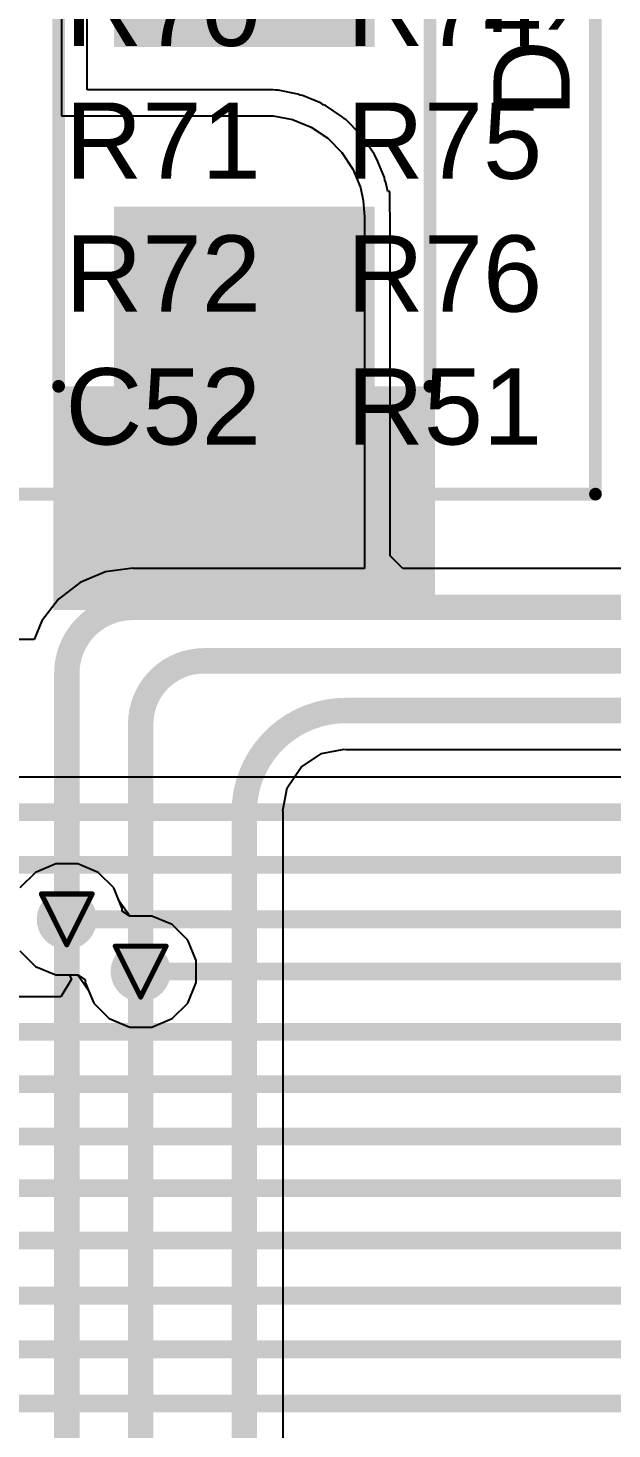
# Model space of a CAD drawing. Header units: inches. Extents: x 0 to 211, y 0 to 201.
# Drawn here: x 0.861 to 1.091, y 2.692 to 3.242 of the extents above; entities that cross this region are included whole.
import ezdxf

# ---------------------------------------------------------------- set-up
doc = ezdxf.new("R2010")
doc.units = ezdxf.units.IN
doc.header["$MEASUREMENT"] = 0
for name, color, linetype in [('Bottom Layer', 5, 'Continuous'), ('Bottom Overlay', 54, 'Continuous'), ('Bottom Paste', 16, 'Continuous'), ('Bottom Solder', 6, 'Continuous'), ('Drill Drawing', 1, 'Continuous'), ('Layer 1', 16, 'Continuous'), ('Layer 2', 76, 'Continuous'), ('Top Layer', 1, 'Continuous'), ('Top Overlay', 2, 'Continuous'), ('Via Holes', 16, 'Continuous')]:
    doc.layers.add(name, color=color, linetype=linetype)
doc.styles.add('Arial', font='', dxfattribs={"height": 0.2})
doc.styles.get('Arial').set_extended_font_data('Arial')

# ---------------------------------------------------------------- blocks, each defined once
blk = doc.blocks.new('SMB__B_26')
at = {"layer": 'Bottom Layer'}
for points in [[(-0.03543, 0.04724), (-0.03543, -0.04724), (-0.14567, -0.04724), (-0.14567, 0.04724)], [(0.14567, 0.04724), (0.14567, -0.04724), (0.03543, -0.04724), (0.03543, 0.04724)]]:
    blk.add_hatch(color=5, dxfattribs=at).paths.add_polyline_path(points)
at = {"layer": 'Bottom Overlay'}
for points in [[(0.102, 0.04899), (0.19, 0.04899), (0.19, 0.07499), (0.102, 0.07499)], [(0.14699, -0.053), (0.18999, -0.053), (0.18999, 0.065), (0.14699, 0.065)], [(0.102, -0.07501), (0.19, -0.07501), (0.19, -0.04901), (0.102, -0.04901)]]:
    blk.add_hatch(color=54, dxfattribs=at).paths.add_polyline_path(points)
at = {"layer": 'Bottom Paste'}
for points in [[(-0.03543, 0.04724), (-0.03543, -0.04724), (-0.14567, -0.04724), (-0.14567, 0.04724)], [(0.14567, 0.04724), (0.14567, -0.04724), (0.03543, -0.04724), (0.03543, 0.04724)]]:
    blk.add_hatch(color=16, dxfattribs=at).paths.add_polyline_path(points)
at = {"layer": 'Bottom Solder'}
for points in [[(-0.03143, 0.05124), (-0.03143, -0.05124), (-0.14967, -0.05124), (-0.14967, 0.05124)], [(0.14967, 0.05124), (0.14967, -0.05124), (0.03143, -0.05124), (0.03143, 0.05124)]]:
    blk.add_hatch(color=6, dxfattribs=at).paths.add_polyline_path(points)
at = {"layer": 'Bottom Overlay'}
for points in [[(0.102, 0.073, 0.005, 0.005, 0), (-0.087, 0.073, 0.005, 0.005, 0)], [(-0.087, 0.055, 0.005, 0.005, 0), (-0.087, 0.073, 0.005, 0.005, 0)], [(-0.087, -0.073, 0.005, 0.005, 0), (-0.087, -0.055, 0.005, 0.005, 0)], [(0.102, -0.073, 0.005, 0.005, 0), (-0.087, -0.073, 0.005, 0.005, 0)]]:
    blk.add_lwpolyline(points, format="xyseb", dxfattribs=at)
for points in [[(-0.08825, 0.073, 0.0025, 0.0025, 1), (-0.08575, 0.073, 0.0025, 0.0025, 1)], [(-0.08825, 0.073, 0.0025, 0.0025, 1), (-0.08575, 0.073, 0.0025, 0.0025, 1)], [(0.10075, 0.073, 0.0025, 0.0025, 1), (0.10325, 0.073, 0.0025, 0.0025, 1)], [(-0.08825, 0.055, 0.0025, 0.0025, 1), (-0.08575, 0.055, 0.0025, 0.0025, 1)], [(-0.08825, -0.055, 0.0025, 0.0025, 1), (-0.08575, -0.055, 0.0025, 0.0025, 1)], [(-0.08825, -0.073, 0.0025, 0.0025, 1), (-0.08575, -0.073, 0.0025, 0.0025, 1)], [(-0.08825, -0.073, 0.0025, 0.0025, 1), (-0.08575, -0.073, 0.0025, 0.0025, 1)], [(0.10075, -0.073, 0.0025, 0.0025, 1), (0.10325, -0.073, 0.0025, 0.0025, 1)]]:
    blk.add_lwpolyline(points, format="xyseb", close=True, dxfattribs=at)

msp = doc.modelspace()

# ---------------------------------------------------------------- hatches: boundary and pattern name
at = {"layer": 'Bottom Layer'}
h = msp.add_hatch(color=5, dxfattribs=at)
edge = h.paths.add_edge_path()
edge.add_arc((0.8766, 2.89202), 0.01181, 0, 360)
h = msp.add_hatch(color=5, dxfattribs=at)
edge = h.paths.add_edge_path()
edge.add_arc((0.90565, 2.8715), 0.01181, 0, 360)
at = {"layer": 'Layer 1'}
h = msp.add_hatch(color=16, dxfattribs=at)
edge = h.paths.add_edge_path()
edge.add_arc((0.8766, 2.89202), 0.01181, 0, 360)
h = msp.add_hatch(color=16, dxfattribs=at)
edge = h.paths.add_edge_path()
edge.add_arc((0.90565, 2.8715), 0.01181, 0, 360)
at = {"layer": 'Layer 2'}
h = msp.add_hatch(color=76, dxfattribs=at)
edge = h.paths.add_edge_path()
edge.add_arc((0.8766, 2.89202), 0.01181, 0, 360)
h = msp.add_hatch(color=76, dxfattribs=at)
edge = h.paths.add_edge_path()
edge.add_arc((0.90565, 2.8715), 0.01181, 0, 360)
at = {"layer": 'Top Layer'}
h = msp.add_hatch(color=1, dxfattribs=at)
edge = h.paths.add_edge_path()
edge.add_arc((0.8766, 2.89202), 0.01181, 0, 360)
h = msp.add_hatch(color=1, dxfattribs=at)
edge = h.paths.add_edge_path()
edge.add_arc((0.90565, 2.8715), 0.01181, 0, 360)
at = {"layer": 'Via Holes'}
h = msp.add_hatch(color=7, dxfattribs=at)
edge = h.paths.add_edge_path()
edge.add_arc((0.8766, 2.89202), 0.00591, 0, 360)
h = msp.add_hatch(color=7, dxfattribs=at)
edge = h.paths.add_edge_path()
edge.add_arc((0.90565, 2.8715), 0.00591, 0, 360)

# ---------------------------------------------------------------- linework, layer by layer
at = {"layer": 'Bottom Layer'}
for p, q in [((0.87445, 3.79302), (0.87445, 3.208)), ((0.88464, 3.2182), (0.88464, 3.39291)), ((0.95379, 3.2182), (0.88464, 3.2182)), ((0.95771, 3.2182), (0.95379, 3.2182)), ((0.9587, 3.218), (0.95771, 3.2182)), ((0.9597, 3.218), (0.9587, 3.218)), ((0.96739, 3.21647), (0.9597, 3.218)), ((0.96832, 3.21609), (0.96739, 3.21647)), ((0.96931, 3.21589), (0.96832, 3.21609)), ((0.97656, 3.21289), (0.96931, 3.21589)), ((0.97739, 3.21233), (0.97656, 3.21289)), ((0.97832, 3.21195), (0.97739, 3.21233)), ((0.98484, 3.20759), (0.97832, 3.21195)), ((0.87445, 3.208), (0.95379, 3.208)), ((0.95379, 3.208), (0.95771, 3.208)), ((0.95771, 3.208), (0.96541, 3.20647)), ((0.96541, 3.20647), (0.97265, 3.20347)), ((0.98555, 3.20688), (0.98484, 3.20759)), ((0.98639, 3.20632), (0.98555, 3.20688)), ((0.99193, 3.20077), (0.98639, 3.20632)), ((0.97265, 3.20347), (0.97918, 3.19911)), ((0.99249, 3.19994), (0.99193, 3.20077)), ((0.97918, 3.19911), (0.98473, 3.19356)), ((0.9932, 3.19923), (0.99249, 3.19994)), ((0.99756, 3.1927), (0.9932, 3.19923)), ((0.98473, 3.19356), (0.98908, 3.18704)), ((0.99795, 3.19178), (0.99756, 3.1927)), ((0.9985, 3.19094), (0.99795, 3.19178)), ((1.00151, 3.18369), (0.9985, 3.19094)), ((0.98908, 3.18704), (0.99209, 3.17979)), ((1.0017, 3.18271), (1.00151, 3.18369)), ((0.99209, 3.17979), (0.99311, 3.17462)), ((1.00209, 3.18178), (1.0017, 3.18271)), ((1.0028, 3.17818), (1.00209, 3.18178)), ((1.00361, 3.17818), (1.0028, 3.17818)), ((1.00361, 3.17109), (1.00361, 3.17818)), ((0.99311, 3.17462), (0.99361, 3.16818)), ((0.99361, 3.16818), (0.99361, 3.06635)), ((1.00378, 3.16897), (1.00361, 3.17109)), ((1.00373, 3.16857), (1.00378, 3.16897)), ((1.00381, 3.16818), (1.00373, 3.16857)), ((1.00381, 3.06635), (1.00381, 3.16818)), ((0.99361, 3.06635), (0.99361, 3.02999)), ((1.00381, 3.03494), (1.00381, 3.06635)), ((1.00876, 3.02999), (1.00381, 3.03494)), ((0.90255, 3.03005), (0.89186, 3.02864)), ((0.90255, 3.02999), (0.90255, 3.03005)), ((0.99361, 3.02999), (0.90255, 3.02999)), ((1.1134, 3.02999), (1.00876, 3.02999)), ((0.8819, 3.02451), (0.87335, 3.01795)), ((0.89186, 3.02864), (0.8819, 3.02451)), ((0.87335, 3.01795), (0.86678, 3.00939)), ((0.86678, 3.00939), (0.86377, 3.00212)), ((0.86377, 3.00212), (0.85619, 3.00212)), ((0.97681, 2.95723), (0.98568, 2.959)), ((0.98568, 2.959), (0.98637, 2.95886)), ((0.98637, 2.95886), (1.48812, 2.95886)), ((0.96871, 2.95182), (0.97681, 2.95723)), ((0.96329, 2.94372), (0.96871, 2.95182)), ((0.96153, 2.93485), (0.96329, 2.94372)), ((0.96166, 2.93416), (0.96153, 2.93485)), ((0.96166, 2.36955), (0.96166, 2.93416))]:
    msp.add_line(p, q, dxfattribs=at)
for points in [[(0.8766, 2.98874, 0.01, 0.01, -0.414214), (0.90255, 3.01469, 0.01, 0.01, 0)], [(0.90255, 3.01469, 0.01, 0.01, 0), (1.77408, 3.01469, 0.01, 0.01, 0)], [(0.90565, 2.96884, 0.01, 0.01, -0.414214), (0.93048, 2.99366, 0.01, 0.01, 0)], [(0.93048, 2.99366, 0.01, 0.01, 0), (1.78396, 2.99366, 0.01, 0.01, 0)], [(0.8766, 2.89202, 0.01, 0.01, 0), (0.8766, 2.98874, 0.01, 0.01, 0)], [(0.94637, 2.93416, 0.01, 0.01, -0.414214), (0.98637, 2.97416, 0.01, 0.01, 0)], [(0.98637, 2.97416, 0.01, 0.01, 0), (1.80215, 2.97416, 0.01, 0.01, 0)], [(0.90565, 2.8715, 0.01, 0.01, 0), (0.90565, 2.96884, 0.01, 0.01, 0)], [(0.94637, 2.354, 0.01, 0.01, 0), (0.94637, 2.93416, 0.01, 0.01, 0)], [(0.8766, 0.6854, 0.01, 0.01, 0), (0.8766, 2.89202, 0.01, 0.01, 0)], [(0.90565, 0.58067, 0.01, 0.01, 0), (0.90565, 2.8715, 0.01, 0.01, 0)]]:
    msp.add_lwpolyline(points, format="xyseb", dxfattribs=at)
for points in [[(0.90005, 3.01469, 0.005, 0.005, 1), (0.90505, 3.01469, 0.005, 0.005, 1)], [(0.90005, 3.01469, 0.005, 0.005, 1), (0.90505, 3.01469, 0.005, 0.005, 1)], [(0.92798, 2.99366, 0.005, 0.005, 1), (0.93298, 2.99366, 0.005, 0.005, 1)], [(0.92798, 2.99366, 0.005, 0.005, 1), (0.93298, 2.99366, 0.005, 0.005, 1)], [(0.8741, 2.98874, 0.005, 0.005, 1), (0.8791, 2.98874, 0.005, 0.005, 1)], [(0.8741, 2.98874, 0.005, 0.005, 1), (0.8791, 2.98874, 0.005, 0.005, 1)], [(0.98387, 2.97416, 0.005, 0.005, 1), (0.98887, 2.97416, 0.005, 0.005, 1)], [(0.98387, 2.97416, 0.005, 0.005, 1), (0.98887, 2.97416, 0.005, 0.005, 1)], [(0.90315, 2.96884, 0.005, 0.005, 1), (0.90815, 2.96884, 0.005, 0.005, 1)], [(0.90315, 2.96884, 0.005, 0.005, 1), (0.90815, 2.96884, 0.005, 0.005, 1)], [(0.94387, 2.93416, 0.005, 0.005, 1), (0.94887, 2.93416, 0.005, 0.005, 1)], [(0.94387, 2.93416, 0.005, 0.005, 1), (0.94887, 2.93416, 0.005, 0.005, 1)], [(0.8741, 2.89202, 0.005, 0.005, 1), (0.8791, 2.89202, 0.005, 0.005, 1)], [(0.8741, 2.89202, 0.005, 0.005, 1), (0.8791, 2.89202, 0.005, 0.005, 1)], [(0.90315, 2.8715, 0.005, 0.005, 1), (0.90815, 2.8715, 0.005, 0.005, 1)], [(0.90315, 2.8715, 0.005, 0.005, 1), (0.90815, 2.8715, 0.005, 0.005, 1)]]:
    msp.add_lwpolyline(points, format="xyseb", close=True, dxfattribs=at)
at = {"layer": 'Drill Drawing'}
for points in [[(0.8666, 2.90202, 0.002, 0.002, 0), (0.8866, 2.90202, 0.002, 0.002, 0)], [(0.8666, 2.90202, 0.002, 0.002, 0), (0.8766, 2.88202, 0.002, 0.002, 0)], [(0.8766, 2.88202, 0.002, 0.002, 0), (0.8866, 2.90202, 0.002, 0.002, 0)], [(0.89565, 2.8815, 0.002, 0.002, 0), (0.91565, 2.8815, 0.002, 0.002, 0)], [(0.89565, 2.8815, 0.002, 0.002, 0), (0.90565, 2.8615, 0.002, 0.002, 0)], [(0.90565, 2.8615, 0.002, 0.002, 0), (0.91565, 2.8815, 0.002, 0.002, 0)]]:
    msp.add_lwpolyline(points, format="xyseb", dxfattribs=at)
for points in [[(0.8661, 2.90202, 0.001, 0.001, 1), (0.8671, 2.90202, 0.001, 0.001, 1)], [(0.8661, 2.90202, 0.001, 0.001, 1), (0.8671, 2.90202, 0.001, 0.001, 1)], [(0.8861, 2.90202, 0.001, 0.001, 1), (0.8871, 2.90202, 0.001, 0.001, 1)], [(0.8861, 2.90202, 0.001, 0.001, 1), (0.8871, 2.90202, 0.001, 0.001, 1)], [(0.8761, 2.88202, 0.001, 0.001, 1), (0.8771, 2.88202, 0.001, 0.001, 1)], [(0.8761, 2.88202, 0.001, 0.001, 1), (0.8771, 2.88202, 0.001, 0.001, 1)], [(0.89515, 2.8815, 0.001, 0.001, 1), (0.89615, 2.8815, 0.001, 0.001, 1)], [(0.89515, 2.8815, 0.001, 0.001, 1), (0.89615, 2.8815, 0.001, 0.001, 1)], [(0.91515, 2.8815, 0.001, 0.001, 1), (0.91615, 2.8815, 0.001, 0.001, 1)], [(0.91515, 2.8815, 0.001, 0.001, 1), (0.91615, 2.8815, 0.001, 0.001, 1)], [(0.90515, 2.8615, 0.001, 0.001, 1), (0.90615, 2.8615, 0.001, 0.001, 1)], [(0.90515, 2.8615, 0.001, 0.001, 1), (0.90615, 2.8615, 0.001, 0.001, 1)]]:
    msp.add_lwpolyline(points, format="xyseb", close=True, dxfattribs=at)
at = {"layer": 'Layer 1'}
for p, q in [((0.87226, 2.91383), (0.86425, 2.91051)), ((0.88094, 2.91383), (0.87226, 2.91383)), ((0.88896, 2.91051), (0.88094, 2.91383)), ((0.86425, 2.91051), (0.85811, 2.90437)), ((0.89509, 2.90437), (0.88896, 2.91051)), ((0.89724, 2.8992), (0.89509, 2.90437)), ((0.90132, 2.89331), (0.89724, 2.8992)), ((0.90999, 2.89331), (0.90132, 2.89331)), ((0.91801, 2.88999), (0.90999, 2.89331)), ((0.92414, 2.88385), (0.91801, 2.88999)), ((0.92746, 2.87584), (0.92414, 2.88385)), ((0.85811, 2.87966), (0.86425, 2.87353)), ((0.92746, 2.86716), (0.92746, 2.87584)), ((0.86425, 2.87353), (0.87226, 2.87021)), ((0.87226, 2.87021), (0.88094, 2.87021)), ((0.88094, 2.87021), (0.88502, 2.86432)), ((0.88502, 2.86432), (0.88716, 2.85915)), ((0.92414, 2.85915), (0.92746, 2.86716)), ((0.88716, 2.85915), (0.8933, 2.85301)), ((0.91801, 2.85301), (0.92414, 2.85915)), ((0.8933, 2.85301), (0.90132, 2.84969)), ((0.90132, 2.84969), (0.90999, 2.84969)), ((0.90999, 2.84969), (0.91801, 2.85301))]:
    msp.add_line(p, q, dxfattribs=at)
at = {"layer": 'Layer 2'}
for p, q in [((0.87226, 2.91383), (0.86425, 2.91051)), ((0.88094, 2.91383), (0.87226, 2.91383)), ((0.88896, 2.91051), (0.88094, 2.91383)), ((0.86425, 2.91051), (0.85811, 2.90437)), ((0.89509, 2.90437), (0.88896, 2.91051)), ((0.89841, 2.89636), (0.89509, 2.90437)), ((0.89841, 2.89525), (0.89841, 2.89636)), ((0.90132, 2.89331), (0.89841, 2.89525)), ((0.90999, 2.89331), (0.90132, 2.89331)), ((0.91801, 2.88999), (0.90999, 2.89331)), ((0.92414, 2.88385), (0.91801, 2.88999)), ((0.92746, 2.87584), (0.92414, 2.88385)), ((0.85811, 2.87966), (0.86425, 2.87353)), ((0.92746, 2.86716), (0.92746, 2.87584)), ((0.86425, 2.87353), (0.87226, 2.87021)), ((0.87226, 2.87021), (0.88094, 2.87021)), ((0.88094, 2.87021), (0.88384, 2.86827)), ((0.88384, 2.86827), (0.88384, 2.86716)), ((0.88384, 2.86716), (0.88716, 2.85915)), ((0.92414, 2.85915), (0.92746, 2.86716)), ((0.88716, 2.85915), (0.8933, 2.85301)), ((0.91801, 2.85301), (0.92414, 2.85915)), ((0.8933, 2.85301), (0.90132, 2.84969)), ((0.90132, 2.84969), (0.90999, 2.84969)), ((0.90999, 2.84969), (0.91801, 2.85301))]:
    msp.add_line(p, q, dxfattribs=at)
at = {"layer": 'Top Layer'}
for p, q in [((1.82936, 2.94792), (0.56406, 2.94792)), ((0.85811, 2.87966), (0.86425, 2.87353)), ((0.86425, 2.87353), (0.87226, 2.87021)), ((0.87226, 2.87021), (0.87746, 2.87021)), ((0.87746, 2.87021), (0.87838, 2.86856)), ((0.87838, 2.86856), (0.87428, 2.86156)), ((0.87428, 2.86156), (0.63455, 2.86156))]:
    msp.add_line(p, q, dxfattribs=at)
for points in [[(0.54698, 2.93416, 0.007, 0.007, 0), (1.82936, 2.93416, 0.007, 0.007, 0)], [(0.58222, 2.91351, 0.007, 0.007, 0), (1.82774, 2.91351, 0.007, 0.007, 0)], [(0.8716, 2.89202, 0.007, 0.007, 0), (1.82697, 2.89202, 0.007, 0.007, 0)], [(0.90565, 2.8715, 0.007, 0.007, 0), (1.8252, 2.8715, 0.007, 0.007, 0)], [(0.61746, 2.8478, 0.007, 0.007, 0), (1.80435, 2.8478, 0.007, 0.007, 0)], [(0.65271, 2.82722, 0.007, 0.007, 0), (1.78038, 2.82722, 0.007, 0.007, 0)], [(0.68795, 2.80664, 0.007, 0.007, 0), (1.77872, 2.80664, 0.007, 0.007, 0)], [(0.72346, 2.78633, 0.007, 0.007, 0), (1.7749, 2.78633, 0.007, 0.007, 0)], [(0.37076, 2.76575, 0.007, 0.007, 0), (1.77506, 2.76575, 0.007, 0.007, 0)], [(0.406, 2.7441, 0.007, 0.007, 0), (0.9288, 2.7441, 0.007, 0.007, 0)], [(0.9288, 2.7441, 0.007, 0.007, 0), (1.77445, 2.7441, 0.007, 0.007, 0)], [(0.337, 2.72298, 0.007, 0.007, 0), (0.9288, 2.72298, 0.007, 0.007, 0)], [(0.9288, 2.72298, 0.007, 0.007, 0), (1.77329, 2.72298, 0.007, 0.007, 0)], [(0.44124, 2.70166, 0.007, 0.007, 0), (1.70555, 2.70166, 0.007, 0.007, 0)]]:
    msp.add_lwpolyline(points, format="xyseb", dxfattribs=at)
for points in [[(0.86985, 2.89202, 0.0035, 0.0035, 1), (0.87335, 2.89202, 0.0035, 0.0035, 1)], [(0.9039, 2.8715, 0.0035, 0.0035, 1), (0.9074, 2.8715, 0.0035, 0.0035, 1)], [(0.92705, 2.7441, 0.0035, 0.0035, 1), (0.93055, 2.7441, 0.0035, 0.0035, 1)], [(0.92705, 2.7441, 0.0035, 0.0035, 1), (0.93055, 2.7441, 0.0035, 0.0035, 1)], [(0.92705, 2.72298, 0.0035, 0.0035, 1), (0.93055, 2.72298, 0.0035, 0.0035, 1)], [(0.92705, 2.72298, 0.0035, 0.0035, 1), (0.93055, 2.72298, 0.0035, 0.0035, 1)]]:
    msp.add_lwpolyline(points, format="xyseb", close=True, dxfattribs=at)
at = {"layer": 'Top Overlay'}
for points in [[(1.08448, 3.05921, 0.005, 0.005, 0), (1.08448, 3.33519, 0.005, 0.005, 0)], [(0.8567, 3.05921, 0.005, 0.005, 0), (1.08448, 3.05921, 0.005, 0.005, 0)]]:
    msp.add_lwpolyline(points, format="xyseb", dxfattribs=at)
msp.add_lwpolyline([(1.08323, 3.05921, 0.0025, 0.0025, 1), (1.08573, 3.05921, 0.0025, 0.0025, 1)], format="xyseb", close=True, dxfattribs=at)
msp.add_lwpolyline([(1.08323, 3.05921, 0.0025, 0.0025, 1), (1.08573, 3.05921, 0.0025, 0.0025, 1)], format="xyseb", close=True, dxfattribs=at)

# ---------------------------------------------------------------- block references
at = {"rotation": 270}
msp.add_blockref('SMB__B_26', (0.94637, 3.20361), dxfattribs=at)

# ---------------------------------------------------------------- texts
at = {"layer": 'Bottom Overlay', "style": 'Arial', "text_generation_flag": 2}
msp.add_text('D12', height=0.03, rotation=270, dxfattribs=at).set_placement((1.04438, 3.20751))
at = {"layer": 'Top Overlay', "style": 'Arial'}
for s, p in [('R70', (0.87604, 3.23543)), ('R74', (0.98669, 3.23543)), ('R71', (0.87604, 3.18319)), ('R75', (0.98669, 3.18319)), ('R72', (0.87604, 3.13096)), ('R76', (0.98669, 3.13096)), ('C52', (0.87604, 3.07872)), ('R51', (0.98669, 3.07872))]:
    msp.add_text(s, height=0.03, dxfattribs=at).set_placement(p)

doc.saveas('drawing.dxf')
